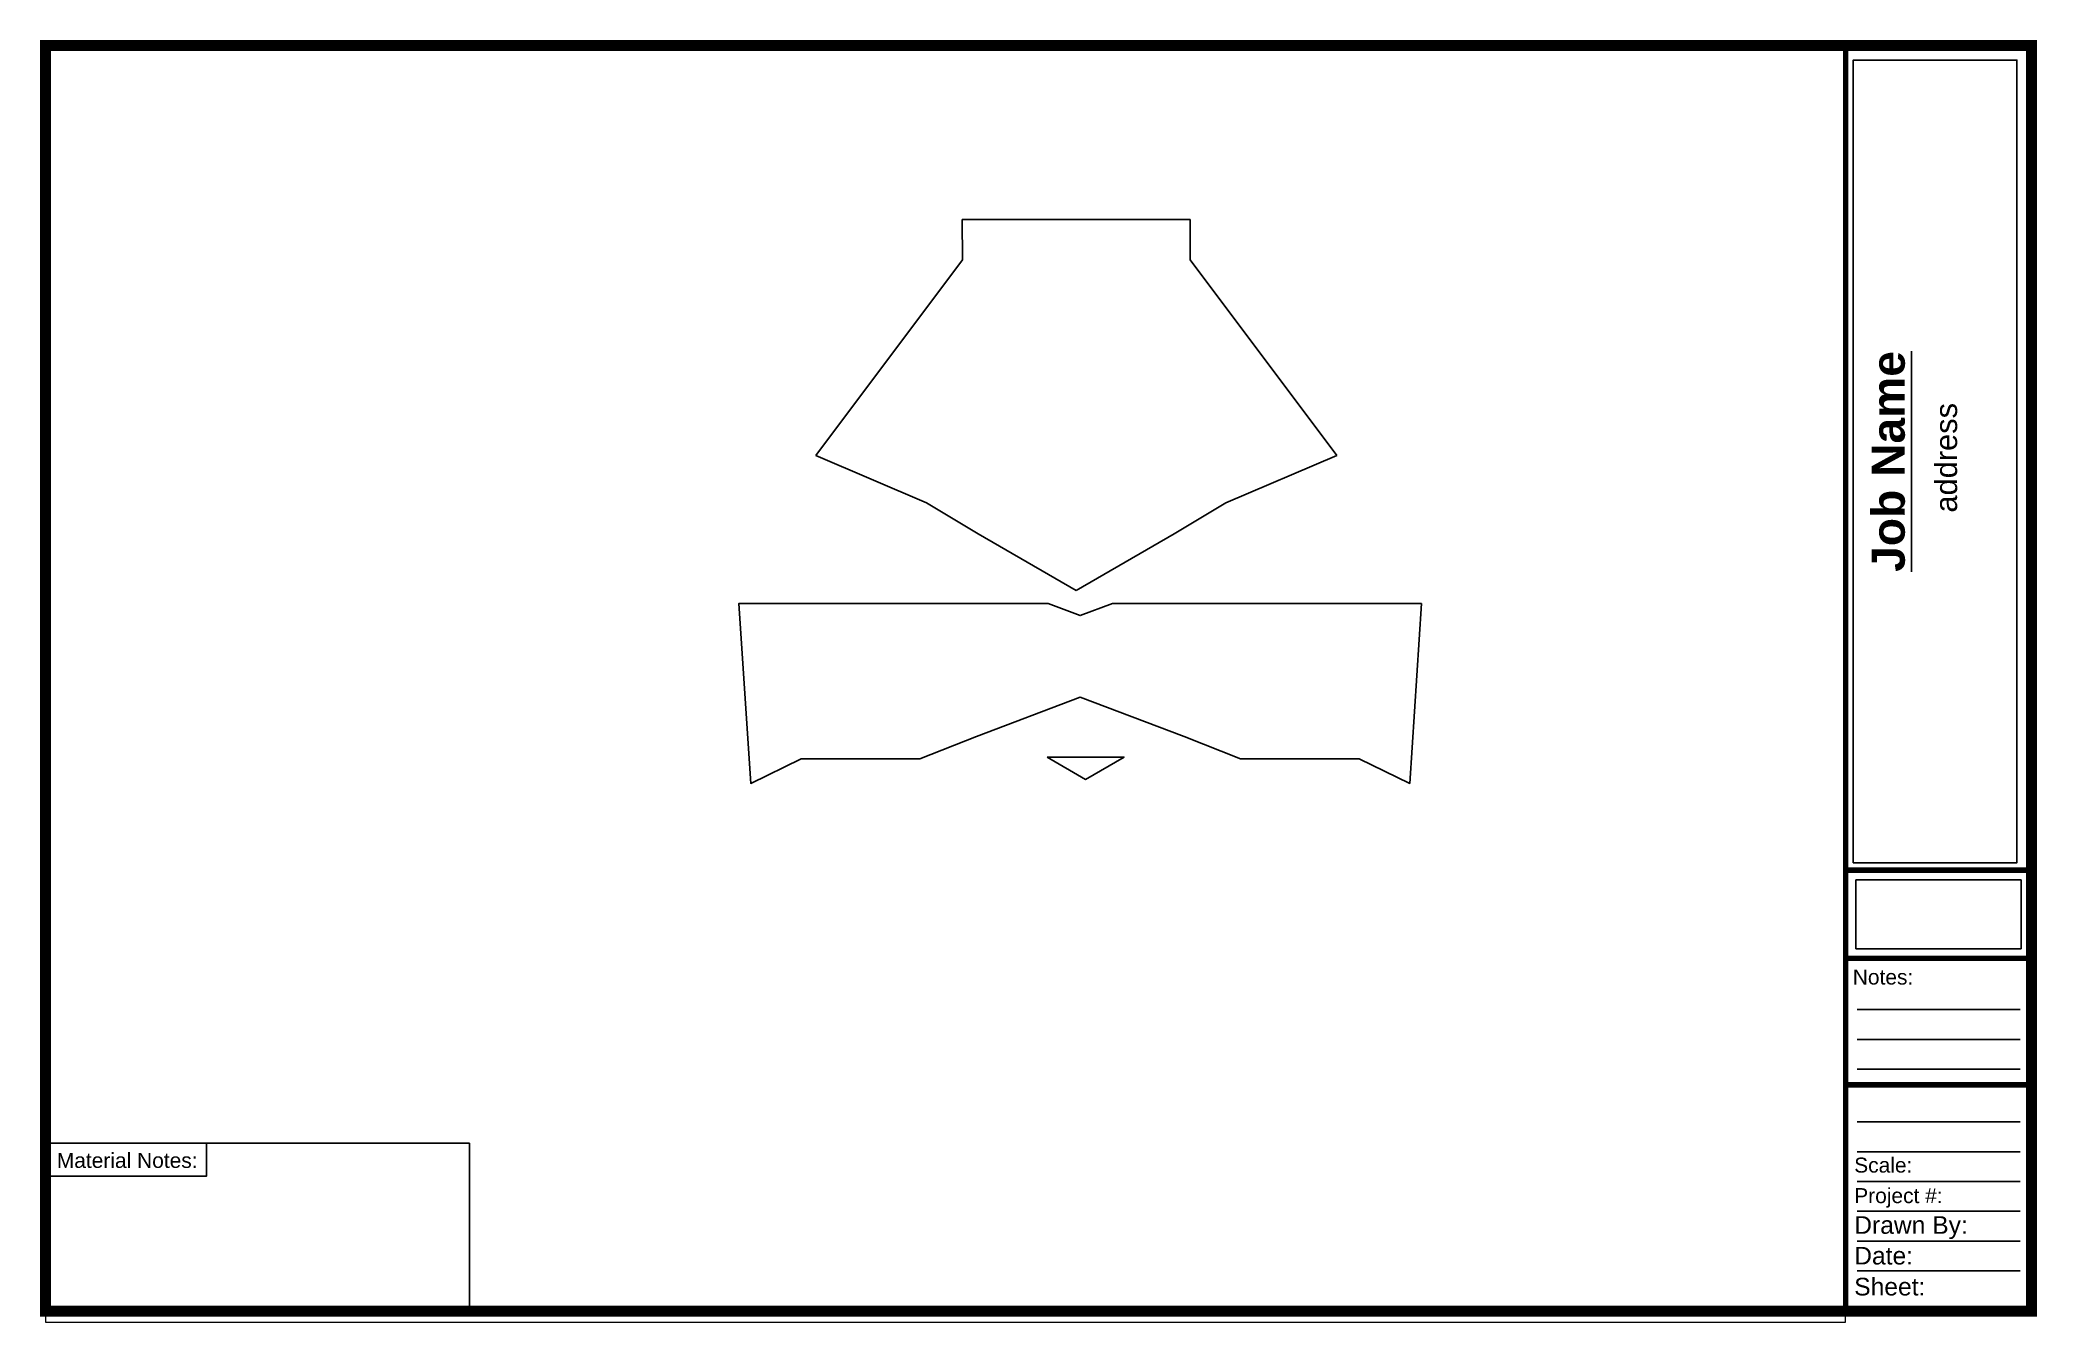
# Paper-space layout 'Layout2' of a CAD drawing. Header units: inches. Extents: x 0.1 to 16.5, y 0 to 10.5.
# The model-space entities are those that its viewports show. They can reach past a viewport. Long polylines and large blocks are cut down to what shows.
import ezdxf

# ---------------------------------------------------------------- set-up
doc = ezdxf.new("R2010")
doc.units = ezdxf.units.IN
doc.header["$MEASUREMENT"] = 0
doc.header["$XCLIPFRAME"] = 2
doc.styles.get("Standard").update_dxf_attribs({"font": 'arial.ttf'})
picture_1 = doc.add_image_def('image1.jpg', size_in_pixel=(240, 100))

# ---------------------------------------------------------------- blocks, each defined once
blk = doc.blocks.new('title block')
for p, q in [((32.306154149655, 31.08172737974876), (32.306154149655, 30.99847645514469)), ((32.306154149655, 30.99847645514469), (32.306154149655, 31.04010191744674)), ((32.43553934292041, 30.45845914738778), (34.23673323664675, 30.45845914738778)), ((32.43553934292041, 30.45845914738778), (34.28510840906749, 30.45845914738778)), ((32.43553934292041, 30.12094664261218), (34.28510840906749, 30.12094664261218)), ((32.43553934292041, 29.78343413783658), (34.28510840906749, 29.78343413783658)), ((32.306154149655, 29.64842643604229), (32.306154149655, 29.56292110825857)), ((32.43553934292041, 29.18491034277077), (34.28510840906749, 29.18491034277077)), ((32.43553934292041, 28.84739783799516), (34.28510840906749, 28.84739783799516)), ((32.43553934292041, 28.50988533321956), (34.28510840906749, 28.50988533321956)), ((32.43553934292041, 28.17237282844397), (34.28510840906749, 28.17237282844397)), ((32.43553934292041, 27.83486032366837), (34.28510840906749, 27.83486032366837)), ((32.43553934292041, 27.49734781889277), (34.28510840906749, 27.49734781889277))]:
    blk.add_line(p, q)
at = {"const_width": 0.125}
blk.add_lwpolyline([(11.88890201391098, 41.38935819564188), (34.4144936023329, 41.38935819564188), (34.4144936023329, 27.0383270325603), (11.88890201391098, 27.0383270325603)], close=True, dxfattribs=at)
at = {"const_width": 0.0625}
for points in [[(32.306154149655, 41.38935819564188), (32.306154149655, 27.0383270325603)], [(32.306154149655, 32.04026721312594), (34.4144936023329, 32.04026721312594)], [(32.306154149655, 31.04010191744674), (34.4144936023329, 31.04010191744674)], [(32.306154149655, 29.60567377215043), (34.4144936023329, 29.60567377215043)]]:
    blk.add_lwpolyline(points, dxfattribs=at)
for points in [[(32.39165947743873, 32.12351813773003), (34.24797825370451, 32.12351813773003), (34.24797825370451, 41.22285634643374), (32.39165947743873, 41.22285634643374)], [(16.69732800537342, 28.94414818283664), (11.88890201391098, 28.94414818283664), (11.88890201391098, 27.0383270325603), (16.69732800537342, 27.0383270325603)], [(11.88890201391098, 28.94414818283664), (13.71596754652231, 28.94414818283664), (13.71596754652231, 28.57063272428789), (11.88890201391098, 28.57063272428789)]]:
    blk.add_lwpolyline(points, close=True)
at = {"attachment_point": 1, "rotation": 90}
for s, width, insert, char_height in [('\\pxqc;{\\fArial|b1|i0|c0|p34;\\LJob Name}', 9.099338208703735, (32.60164371759836, 32.12351813773003), 0.375), ('\\pxqc;address', 9.182589133307811, (33.31981886557162, 32.12351813773003), 0.25)]:
    blk.add_mtext_dynamic_manual_height_columns(s, width=width, gutter_width=1, heights=[0], dxfattribs=dict(at, insert=insert, char_height=char_height))
at = {"attachment_point": 1}
for s, width, insert, char_height in [('Notes:', 1.097022760312324, (32.38681632350932, 30.91307353961739), 0.17), ('Material Notes:', 1.607935468403581, (12.0175943992757, 28.83421619006009), 0.17), ('Scale:', 0.6932759104047364, (32.40308945645318, 28.78105839376312), 0.17), ('Project #:', 1.328431699968547, (32.40308945645318, 28.4348024795934), 0.17), ('Drawn By:', 1.327893867623629, (32.40308945645318, 28.11689963766497), 0.2), ('Date:', 0.9219504525028128, (32.40308945645318, 27.76907881819094), 0.2), ('Sheet:', 0.7500425804281861, (32.40308945645319, 27.41799321766881), 0.2)]:
    blk.add_mtext_dynamic_manual_height_columns(s, width=width, gutter_width=1, heights=[0], dxfattribs=dict(at, insert=insert, char_height=char_height))
image = blk.add_image(picture_1, insert=(32.4221525251809, 31.1492798357809), size_in_units=(1.8763427016260878, 0.78180945901087))
image.set_boundary_path([(-0.5, -0.5), (239.5, 99.50000000000001)])
image.dxf.clipping = 0

msp = doc.modelspace()

# ---------------------------------------------------------------- linework, layer by layer
for p, q in [((8.41275353303213, 14.32938460853528), (11.68257544566839, 14.32938460853528)), ((8.41607566712183, 13.74928226286783), (8.41275353303213, 14.32938460853528)), ((11.68257544566839, 14.32938460853528), (11.67925331157869, 13.74928226286783)), ((6.313862324788942, 10.94633113975731), (8.41607566712183, 13.74928226286783)), ((11.67925331157869, 13.74928226286783), (13.78146665391185, 10.94633113975689)), ((7.902632467400181, 10.2688267236375), (6.313862324788942, 10.94633113975731)), ((13.78146665391185, 10.94633113975689), (12.19269651130163, 10.2688267236375)), ((8.642890990662053, 9.82240072880733), (7.902632467400181, 10.2688267236375)), ((12.19269651130163, 10.2688267236375), (11.45243798803976, 9.82240072880733)), ((10.04766448935089, 9.010423585340446), (8.642890990662053, 9.82240072880733)), ((11.45243798803976, 9.82240072880733), (10.04766448935089, 9.010423585340446))]:
    msp.add_line(p, q)
for points in [[(14.99790307039885, 8.827886730273585), (11.60434484025978, 8.827886730273587), (10.56574149770822, 8.827886730273587), (10.10434484025978, 8.653323681142512), (9.642948182811343, 8.827886730273587), (8.604344840259785, 8.827886730273587), (5.21078661012063, 8.827886730273585), (5.380209335819777, 6.246217881377111), (6.105611174308318, 6.599673167900496), (7.803835546362887, 6.599673167900492), (8.61584967764134, 6.918191423517874), (10.10434484025974, 7.481342998218119), (11.59284000287805, 6.918191423517883), (12.40485413415657, 6.599673167900494), (14.10307850621117, 6.599673167900496), (14.82848034469971, 6.246217881377111)], [(9.630012003626206, 6.624165179369137), (10.18183540912956, 6.305204156174305), (10.73365881463294, 6.624165179369137)]]:
    msp.add_lwpolyline(points, close=True)

psp = doc.layouts.new('Layout2')

# ---------------------------------------------------------------- block references
at = {"xscale": 0.7252, "yscale": 0.7252, "zscale": 0.7252}
psp.add_blockref('title block', (-8.523855842216939, -19.51995979850783), dxfattribs=at)

# ---------------------------------------------------------------- viewports
at = {"layer": '0'}
psp.add_viewport(center=(7.50127152269208, 5.247801551171623), size=(14.80659124884156, 10.49560242760008), view_center_point=(8.174046143310356, 7.675385861602704), view_height=18.29420549717386, dxfattribs=at)

doc.saveas('drawing.dxf')
